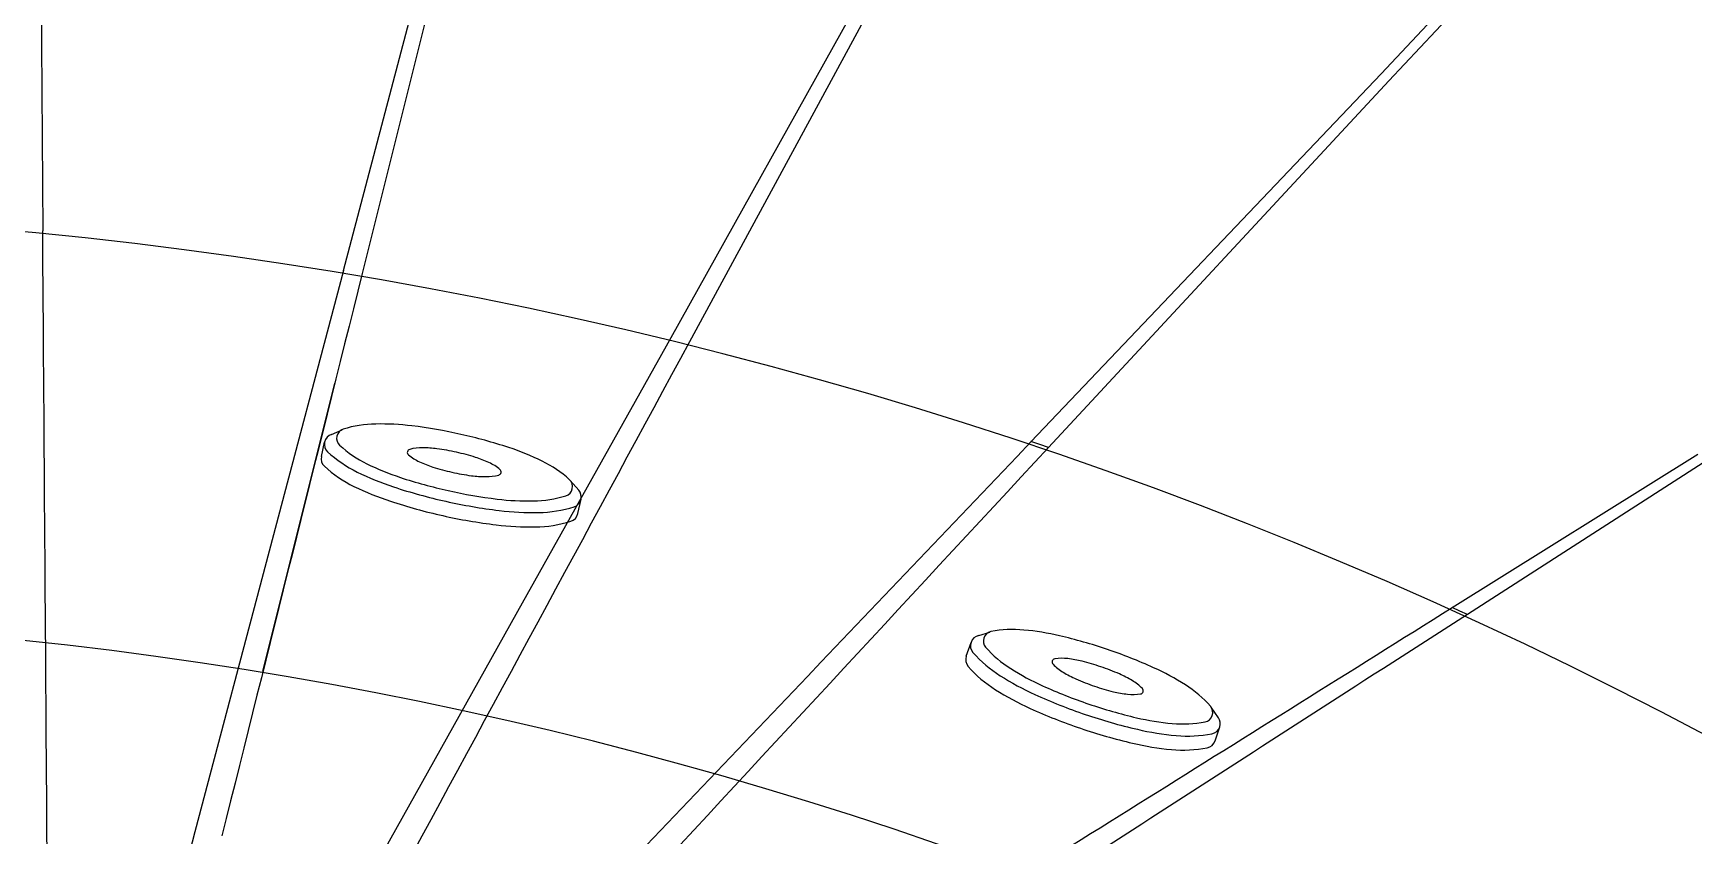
# Model space of a CAD drawing. Extents: x 398 to 508, y 628 to 778.
# Drawn here: x 448.29 to 460.07, y 685.3 to 691 of the extents above; entities that cross this region are included whole.
import ezdxf

# ---------------------------------------------------------------- set-up
doc = ezdxf.new("R2010")
doc.units = 0
doc.header["$MEASUREMENT"] = 0
doc.layers.add('1', color=4, linetype='Continuous')

# ---------------------------------------------------------------- blocks, each defined once
blk = doc.blocks.new('MINI')
at = {"layer": '1', "color": 3}
for p, q in [((0.223, 0.931), (0.327, 0.931)), ((0.391, 0.895), (0.44, 0.828)), ((0.391, 0.895), (0.391, 0.895)), ((0.223, -0.932), (0.327, -0.932)), ((0.327, -0.932), (0.327, -0.932)), ((0.386, -0.902), (0.441, -0.828))]:
    blk.add_line(p, q, dxfattribs=at)
for points in [[(0.223, 0.931, 0.267867), (0.159, 0.895, 0.072378), (0.065, 0.659, 0.034036), (0.019, 0.384, 0.024706), (0, 0, 0.024706), (0.019, -0.384, 0.034036), (0.065, -0.659, 0.072378), (0.159, -0.895, 0.267867), (0.223, -0.932, 0.267867)], [(0.391, 0.895, 0.267867), (0.327, 0.931, 0.267867), (0.264, 0.895, 0.072378), (0.17, 0.659, 0.034036), (0.123, 0.384, 0.024706), (0.104, 0, 0.024706), (0.123, -0.384, 0.034036), (0.17, -0.659, 0.072378), (0.264, -0.895, 0.267867), (0.327, -0.932, 0.267867)], [(0.327, -0.932, 0.238458), (0.386, -0.902, 0.072378)]]:
    blk.add_lwpolyline(points, format="xyb", dxfattribs=at)
for points in [[(0.386, -0.855, 0.267867), (0.445, -0.822, 0.072378), (0.531, -0.605, 0.034036), (0.574, -0.352, 0.024706), (0.591, 0, 0.024706), (0.574, 0.352, 0.034036), (0.531, 0.605, 0.072378), (0.445, 0.822, 0.267867), (0.386, 0.855, 0.267867), (0.328, 0.822, 0.072378), (0.242, 0.605, 0.034036), (0.199, 0.352, 0.024706), (0.182, 0, 0.024706), (0.199, -0.352, 0.034036), (0.242, -0.605, 0.072378), (0.328, -0.822, 0.267867)], [(0.388, 0.343, 0.280852), (0.368, 0.331, 0.066452), (0.337, 0.244, 0.030521), (0.321, 0.143, 0.022038), (0.315, 0.003, 0.022038), (0.321, -0.137, 0.030521), (0.337, -0.238, 0.066452), (0.368, -0.325, 0.280852), (0.388, -0.337, 0.280852), (0.408, -0.325, 0.066452), (0.439, -0.238, 0.030521), (0.454, -0.137, 0.022038), (0.46, 0.003, 0.022038), (0.454, 0.143, 0.030521), (0.439, 0.244, 0.066452), (0.408, 0.331, 0.280852)]]:
    blk.add_lwpolyline(points, format="xyb", close=True, dxfattribs=at)
blk = doc.blocks.new('2013GLEAM')
at = {"layer": '1', "color": 3, "linetype": 'Continuous'}
for p, q in [((59.772, 47.25), (70.423, 58.592)), ((70.514, 58.581), (59.826, 47.2)), ((50.253, 51.02), (50.283, 46.135)), ((52.415, 45.855), (53.662, 50.589)), ((53.733, 50.57), (52.548, 45.833)), ((54.738, 45.379), (56.928, 49.306)), ((56.993, 49.27), (54.868, 45.347)), ((57.29, 44.639), (59.772, 47.25)), ((59.826, 47.2), (57.413, 44.598)), ((52.415, 45.855), (51.362, 41.872)), ((53.652, 43.437), (54.738, 45.379)), ((51.845, 43.011), (52.354, 45.054)), ((57.352, 44.619), (57.29, 44.64)), ((57.413, 44.598), (57.352, 44.619)), ((60.276, 43.463), (62.017, 44.552)), ((62.056, 44.49), (60.384, 43.414)), ((60.33, 43.438), (60.276, 43.463)), ((52.651, 41.646), (53.652, 43.437)), ((60.384, 43.414), (60.33, 43.438)), ((50.338, 38.012), (50.312, 42.011)), ((51.362, 41.872), (50.345, 38.011))]:
    blk.add_line(p, q, dxfattribs=at)
for centre, radius, start, end in [((47.183, 14.58), 31.688, 44.6929, 128.0917), ((-2272193.533, -15928.904), 2272299.972, 0.402708075, 0.402812063), ((2599787.865, -648008.136), 2679290.515, 166.002756479, 166.002844417), ((526585.544, -284648.355), 598569.175, 151.600031344, 151.600438462), ((398840.27, -379654.087), 550635.077, 136.40430816, 136.40478672), ((333909.577, -309160.546), 455044.051, 137.19495105, 137.19552454), ((-1088.004, 1875.482), 2162.138, 301.943865, 302.078822), ((47.171, 14.702), 28.682, 45.4276, 127.7102), ((331359.301, -514264.129), 611777.101, 122.788217022, 122.788687382)]:
    blk.add_arc(centre, radius, start, end, dxfattribs=at)
at = {"layer": '1'}
for p, rotation in [((53.119, 44.115), 77.40783237419899), ((57.641, 42.606), 71.21338533266892)]:
    blk.add_blockref('MINI', p, dxfattribs=dict(at, rotation=rotation))

msp = doc.modelspace()

# ---------------------------------------------------------------- block references
at = {"layer": '1'}
msp.add_blockref('2013GLEAM', (398.077, 643.46), dxfattribs=at)

doc.saveas('drawing.dxf')
